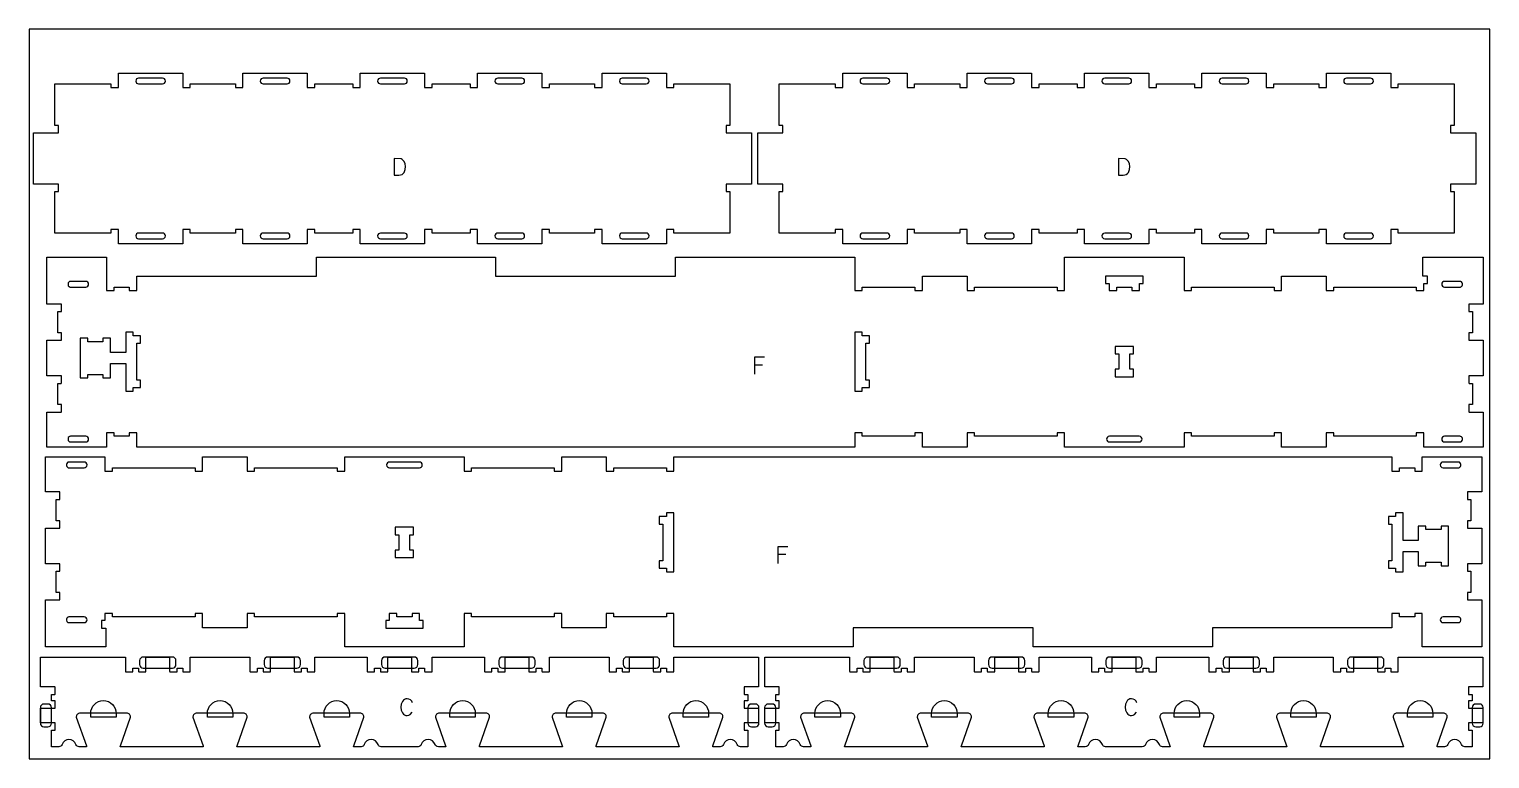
# Model space of a CAD drawing. Header units: millimetres. Extents: x -1220 to 1220, y -1930 to 4127.
# Drawn here: x -1220 to 1220, y 710 to 1930 of the extents above; entities that cross this region are included whole.
import ezdxf

# ---------------------------------------------------------------- set-up
doc = ezdxf.new("R2010")
doc.units = ezdxf.units.MM
for name, color, linetype, true_color in [('0_SHEET_SPRUCEPLY_2440X122', 1, 'Continuous', 0xff0000), ('1_ANYTOOL_1MMDEEP_LABELS_S', 2, 'Continuous', 0xffff00), ('3_ANYTOOL_CUTTHROUGH_INSID', 4, 'Continuous', 0x00ffff), ('4_ANYTOOL_CUTTHROUGH_OUTSI', 5, 'Continuous', 0x0000ff), ('5_ANYTOOL_HALF_MILL_9MM_IN', 3, 'Continuous', 0x00ff00)]:
    doc.layers.add(name, color=color, linetype=linetype, true_color=true_color)

msp = doc.modelspace()

# ---------------------------------------------------------------- linework, layer by layer
at = {"layer": '0_SHEET_SPRUCEPLY_2440X122'}
msp.add_lwpolyline([(-1220, 1930), (-1220, 710), (1220, 710), (1220, 1930)], close=True, dxfattribs=at)
at = {"layer": '1_ANYTOOL_1MMDEEP_LABELS_S'}
for p, q in [((5.2, 1368.4, 0), (-8.3, 1368.4, 0)), ((44.1, 1051.5), (30.6, 1051.5))]:
    msp.add_line(p, q, dxfattribs=at)
for points in [[(-610.4, 1713.8), (-610.4, 1685.8), (-602.4, 1685.9), (-599.6, 1686.2), (-597.2, 1687.1), (-595.3, 1688.6), (-593.8, 1690.6), (-592, 1695.4), (-591.4, 1700.5), (-591.9, 1704.8), (-593.7, 1708.7), (-597, 1712.2), (-598.9, 1713.2)], [(599.6, 1713.8), (599.6, 1685.8), (607.6, 1685.9), (610.4, 1686.2), (612.8, 1687.1), (614.7, 1688.6), (616.2, 1690.6), (618, 1695.4), (618.6, 1700.5), (618.1, 1704.8), (616.3, 1708.7), (613, 1712.2), (611.1, 1713.2)]]:
    msp.add_lwpolyline(points, close=True, dxfattribs=at)
for points in [[(8.1, 1381.4), (-8.3, 1381.4), (-8.3, 1353.4)], [(47.1, 1064.6), (30.6, 1064.6), (30.6, 1036.6)]]:
    msp.add_lwpolyline(points, dxfattribs=at)
for points in [[(-579.5, 803.4, 0.131103), (-583, 808.4), (-585.6, 809.9), (-588.7, 810.4), (-591.1, 810.1), (-593.2, 809.3), (-595, 807.9), (-596.5, 806), (-598.4, 801.4), (-599.1, 796.4), (-598.4, 791.4), (-596.5, 786.8), (-594.9, 784.8), (-593.1, 783.5), (-590.9, 782.7), (-588.4, 782.4), (-585.7, 782.8), (-583.5, 783.9), (-580.1, 787.8)], [(630.5, 803.4, 0.131103), (627, 808.4), (624.4, 809.9), (621.3, 810.4), (618.9, 810.1), (616.8, 809.3), (615, 807.9), (613.5, 806), (611.6, 801.4), (610.9, 796.4), (611.6, 791.4), (613.5, 786.8), (615.1, 784.8), (616.9, 783.5), (619.1, 782.7), (621.6, 782.4), (624.3, 782.8), (626.5, 783.9), (629.9, 787.8)]]:
    msp.add_lwpolyline(points, format="xyb", dxfattribs=at)
at = {"layer": '3_ANYTOOL_CUTTHROUGH_INSID'}
for points in [[(-997.2, 1838.6, 1), (-997.2, 1848.1), (-1037.2, 1848.1, 1), (-1037.2, 1838.6)], [(-789.2, 1838.6, 1), (-789.2, 1848.1), (-829.2, 1848.1, 1), (-829.2, 1838.6)], [(-593.2, 1838.6, 1), (-593.2, 1848.1), (-633.2, 1848.1, 1), (-633.2, 1838.6)], [(-397.2, 1838.6, 1), (-397.2, 1848.1), (-437.2, 1848.1, 1), (-437.2, 1838.6)], [(-189.2, 1838.6, 1), (-189.2, 1848.1), (-229.2, 1848.1, 1), (-229.2, 1838.6)], [(212.8, 1838.6, 1), (212.8, 1848.1), (172.8, 1848.1, 1), (172.8, 1838.6)], [(420.8, 1838.6, 1), (420.8, 1848.1), (380.8, 1848.1, 1), (380.8, 1838.6)], [(616.8, 1838.6, 1), (616.8, 1848.1), (576.8, 1848.1, 1), (576.8, 1838.6)], [(812.8, 1838.6, 1), (812.8, 1848.1), (772.8, 1848.1, 1), (772.8, 1838.6)], [(1020.8, 1838.6, 1), (1020.8, 1848.1), (980.8, 1848.1, 1), (980.8, 1838.6)], [(-997.2, 1589.1), (-1037.2, 1589.1, 1), (-1037.2, 1579.6), (-997.2, 1579.6, 1)], [(-789.2, 1589.1), (-829.2, 1589.1, 1), (-829.2, 1579.6), (-789.2, 1579.6, 1)], [(-593.2, 1589), (-633.2, 1589, 1), (-633.2, 1579.5), (-593.2, 1579.5, 1)], [(-397.2, 1589.1), (-437.2, 1589.1, 1), (-437.2, 1579.6), (-397.2, 1579.6, 1)], [(-189.2, 1589.1), (-229.2, 1589.1, 1), (-229.2, 1579.6), (-189.2, 1579.6, 1)], [(212.8, 1589.1), (172.8, 1589.1, 1), (172.8, 1579.6), (212.8, 1579.6, 1)], [(420.8, 1589.1), (380.8, 1589.1, 1), (380.8, 1579.6), (420.8, 1579.6, 1)], [(616.8, 1589), (576.8, 1589, 1), (576.8, 1579.5), (616.8, 1579.5, 1)], [(812.8, 1589.1), (772.8, 1589.1, 1), (772.8, 1579.6), (812.8, 1579.6, 1)], [(1020.8, 1589.1), (980.8, 1589.1, 1), (980.8, 1579.6), (1020.8, 1579.6, 1)], [(-1125.5, 1508.3), (-1151.3, 1508.3), (-1152, 1508.2), (-1152.8, 1508), (-1153.5, 1507.5), (-1154.7, 1506.1), (-1155.2, 1504.4), (-1155.2, 1502.7), (-1154.7, 1501), (-1153.5, 1499.6), (-1152.8, 1499.2), (-1152, 1498.9), (-1151.3, 1498.8), (-1125.5, 1498.8, 1)], [(1144.5, 1508.3, 1), (1144.5, 1498.8), (1170.2, 1498.8), (1171, 1498.9), (1171.8, 1499.2), (1172.5, 1499.6), (1173.6, 1501), (1174.2, 1502.7), (1174.2, 1504.4), (1173.6, 1506.1), (1172.5, 1507.5), (1171.8, 1508), (1171, 1508.2), (1170.2, 1508.3)], [(-1125.5, 1239.8, 1), (-1125.5, 1249.3), (-1151.3, 1249.3), (-1152, 1249.2), (-1152.8, 1249), (-1153.5, 1248.5), (-1154.7, 1247.1), (-1155.2, 1245.4), (-1155.2, 1243.7), (-1154.7, 1242), (-1153.5, 1240.6), (-1152.8, 1240.2), (-1152, 1239.9), (-1151.3, 1239.8)], [(634.5, 1239.8, 1), (634.5, 1249.3), (584.5, 1249.3, 1), (584.5, 1239.8)], [(1144.5, 1239.8), (1170.2, 1239.8), (1171, 1239.9), (1171.8, 1240.2), (1172.5, 1240.6), (1173.6, 1242), (1174.2, 1243.7), (1174.2, 1245.4), (1173.6, 1247.1), (1172.5, 1248.5), (1171.8, 1249), (1171, 1249.2), (1170.2, 1249.3), (1144.5, 1249.3, 1)], [(-1128.1, 1206.2), (-1153.9, 1206.2), (-1154.7, 1206.1), (-1155.4, 1205.8), (-1156.2, 1205.3), (-1157.3, 1204), (-1157.8, 1202.3), (-1157.8, 1200.6), (-1157.3, 1198.8), (-1156.2, 1197.5), (-1155.4, 1197), (-1154.7, 1196.7), (-1153.9, 1196.7), (-1128.1, 1196.7, 1)], [(-618.1, 1206.2, 1), (-618.1, 1196.7), (-568.1, 1196.7, 1), (-568.1, 1206.2)], [(1141.9, 1206.2, 1), (1141.9, 1196.7), (1167.6, 1196.7), (1168.4, 1196.7), (1169.2, 1197), (1169.9, 1197.5), (1171, 1198.8), (1171.6, 1200.6), (1171.6, 1202.3), (1171, 1204), (1169.9, 1205.3), (1169.2, 1205.8), (1168.4, 1206.1), (1167.6, 1206.2)], [(-1128.1, 937.7, 1), (-1128.1, 947.2), (-1153.9, 947.2), (-1154.7, 947.1), (-1155.4, 946.8), (-1156.2, 946.3), (-1157.3, 945), (-1157.8, 943.3), (-1157.8, 941.6), (-1157.3, 939.8), (-1156.2, 938.5), (-1155.4, 938), (-1154.7, 937.7), (-1153.9, 937.7)], [(1141.9, 937.7), (1167.6, 937.7), (1168.4, 937.7), (1169.2, 938), (1169.9, 938.5), (1171, 939.8), (1171.6, 941.6), (1171.6, 943.3), (1171, 945), (1169.9, 946.3), (1169.2, 946.8), (1168.4, 947.1), (1167.6, 947.2), (1141.9, 947.2, 1)]]:
    msp.add_lwpolyline(points, format="xyb", close=True, dxfattribs=at)
for points in [[(596.7, 1492.8), (596.7, 1498.8), (622.2, 1498.8), (622.2, 1492.8), (634.7, 1492.8), (634.7, 1504.8), (640.7, 1504.8), (640.7, 1517.3), (578.2, 1517.3), (578.2, 1504.8), (584.2, 1504.8), (584.2, 1492.8)], [(-1034.3, 1417.4), (-1046.3, 1417.4), (-1046.3, 1423.4), (-1058.8, 1423.4), (-1058.8, 1389.3), (-1084.3, 1389.3), (-1084.3, 1413.3), (-1096.8, 1413.3), (-1096.8, 1407.3), (-1122.3, 1407.3), (-1122.3, 1413.3), (-1134.8, 1413.3), (-1134.8, 1346.8), (-1122.3, 1346.8), (-1122.3, 1352.8), (-1096.8, 1352.8), (-1096.8, 1346.8), (-1084.3, 1346.8), (-1084.3, 1370.8), (-1058.8, 1370.8), (-1058.8, 1324.9), (-1046.3, 1324.9), (-1046.3, 1330.9), (-1034.3, 1330.9), (-1034.3, 1343.4), (-1040.3, 1343.4), (-1040.3, 1404.9), (-1034.3, 1404.9)], [(159.2, 1423.4), (159.2, 1324.9), (171.7, 1324.9), (171.7, 1330.9), (183.7, 1330.9), (183.7, 1343.4), (177.7, 1343.4), (177.7, 1404.9), (183.7, 1404.9), (183.7, 1417.4), (171.7, 1417.4), (171.7, 1423.4)], [(618.7, 1361.4), (618.7, 1386.9), (624.7, 1386.9), (624.7, 1399.4), (594.2, 1399.4), (594.2, 1386.9), (600.2, 1386.9), (600.2, 1361.4), (594.2, 1361.4), (594.2, 1348.9), (624.7, 1348.9), (624.7, 1361.4)], [(-142.9, 1022.6), (-142.9, 1121.1), (-155.4, 1121.1), (-155.4, 1115.1), (-167.4, 1115.1), (-167.4, 1102.6), (-161.4, 1102.6), (-161.4, 1041.1), (-167.4, 1041.1), (-167.4, 1028.6), (-155.4, 1028.6), (-155.4, 1022.6)], [(1050.6, 1028.6), (1062.6, 1028.6), (1062.6, 1022.6), (1075.1, 1022.6), (1075.1, 1056.7), (1100.6, 1056.7), (1100.6, 1032.7), (1113.1, 1032.7), (1113.1, 1038.7), (1138.6, 1038.7), (1138.6, 1032.7), (1151.1, 1032.7), (1151.1, 1099.2), (1138.6, 1099.2), (1138.6, 1093.2), (1113.1, 1093.2), (1113.1, 1099.2), (1100.6, 1099.2), (1100.6, 1075.2), (1075.1, 1075.2), (1075.1, 1121.1), (1062.6, 1121.1), (1062.6, 1115.1), (1050.6, 1115.1), (1050.6, 1102.6), (1056.6, 1102.6), (1056.6, 1041.1), (1050.6, 1041.1)], [(-602.4, 1084.6), (-602.4, 1059.1), (-608.4, 1059.1), (-608.4, 1046.6), (-577.9, 1046.6), (-577.9, 1059.1), (-583.9, 1059.1), (-583.9, 1084.6), (-577.9, 1084.6), (-577.9, 1097.1), (-608.4, 1097.1), (-608.4, 1084.6)], [(-580.4, 953.2), (-580.4, 947.2), (-605.9, 947.2), (-605.9, 953.2), (-618.4, 953.2), (-618.4, 941.2), (-624.4, 941.2), (-624.4, 928.7), (-561.9, 928.7), (-561.9, 941.2), (-567.9, 941.2), (-567.9, 953.2)]]:
    msp.add_lwpolyline(points, close=True, dxfattribs=at)
at = {"layer": '4_ANYTOOL_CUTTHROUGH_OUTSI'}
for points in [[(-1083.5, 1832.8, 0.414214), (-1083.2, 1832.6), (-1071.2, 1832.6, 0.414214), (-1071, 1832.8), (-1071, 1856.6), (-963.5, 1856.6), (-963.5, 1832.8, 0.414214), (-963.2, 1832.6), (-951.2, 1832.6, 0.414214), (-951, 1832.8), (-951, 1838.6), (-875.5, 1838.6), (-875.5, 1832.8, 0.414214), (-875.2, 1832.6), (-863.2, 1832.6, 0.414214), (-863, 1832.8), (-863, 1856.6), (-755.5, 1856.6), (-755.5, 1832.8, 0.414214), (-755.2, 1832.6), (-743.2, 1832.6, 0.414214), (-743, 1832.8), (-743, 1838.6), (-679.5, 1838.6), (-679.5, 1832.9, 0.414214), (-679.2, 1832.6), (-667.2, 1832.6, 0.414214), (-667, 1832.9), (-667, 1856.6), (-559.5, 1856.6), (-559.5, 1832.9, 0.414214), (-559.2, 1832.6), (-547.2, 1832.6, 0.414214), (-547, 1832.9), (-547, 1838.6), (-483.5, 1838.6), (-483.5, 1832.8, 0.414214), (-483.2, 1832.6), (-471.2, 1832.6, 0.414214), (-471, 1832.8), (-471, 1856.6), (-363.5, 1856.6), (-363.5, 1832.8, 0.414214), (-363.2, 1832.6), (-351.2, 1832.6, 0.414214), (-351, 1832.8), (-351, 1838.6), (-275.5, 1838.6), (-275.5, 1832.8, 0.414214), (-275.2, 1832.6), (-263.2, 1832.6, 0.414214), (-263, 1832.8), (-263, 1856.6), (-155.5, 1856.6), (-155.5, 1832.8, 0.414214), (-155.2, 1832.6), (-143.2, 1832.6, 0.414214), (-143, 1832.8), (-143, 1838.6), (-49.5, 1838.6), (-49.5, 1769.1), (-55.2, 1769.1, 0.414214), (-55.5, 1768.8), (-55.5, 1756.8, 0.414214), (-55.2, 1756.6), (-13.5, 1756.6), (-13.5, 1671.1), (-55.2, 1671.1, 0.414214), (-55.5, 1670.8), (-55.5, 1658.8, 0.414214), (-55.2, 1658.6), (-49.5, 1658.6), (-49.5, 1589.1), (-143, 1589.1), (-143, 1594.8, 0.414214), (-143.2, 1595.1), (-155.2, 1595.1, 0.414214), (-155.5, 1594.8), (-155.5, 1571.1), (-263, 1571.1), (-263, 1594.8, 0.414214), (-263.2, 1595.1), (-275.2, 1595.1, 0.414214), (-275.5, 1594.8), (-275.5, 1589.1), (-351, 1589.1), (-351, 1594.8, 0.414214), (-351.2, 1595.1), (-363.2, 1595.1, 0.414214), (-363.5, 1594.8), (-363.5, 1571.1), (-471, 1571.1), (-471, 1594.8, 0.414214), (-471.2, 1595.1), (-483.2, 1595.1, 0.414214), (-483.5, 1594.8), (-483.5, 1589.1), (-547, 1589), (-547, 1594.8, 0.414214), (-547.2, 1595), (-559.2, 1595, 0.414214), (-559.5, 1594.8), (-559.5, 1571), (-667, 1571), (-667, 1594.8, 0.414214), (-667.2, 1595), (-679.2, 1595, 0.414214), (-679.5, 1594.8), (-679.5, 1589), (-743, 1589.1), (-743, 1594.8, 0.414214), (-743.2, 1595.1), (-755.2, 1595.1, 0.414214), (-755.5, 1594.8), (-755.5, 1571.1), (-863, 1571.1), (-863, 1594.8, 0.414214), (-863.2, 1595.1), (-875.2, 1595.1, 0.414214), (-875.5, 1594.8), (-875.5, 1589.1), (-951, 1589.1), (-951, 1594.8, 0.414214), (-951.2, 1595.1), (-963.2, 1595.1, 0.414214), (-963.5, 1594.8), (-963.5, 1571.1), (-1071, 1571.1), (-1071, 1594.8, 0.414214), (-1071.2, 1595.1), (-1083.2, 1595.1, 0.414214), (-1083.5, 1594.8), (-1083.5, 1589.1), (-1177, 1589.1), (-1177, 1658.6), (-1171.2, 1658.6, 0.414214), (-1171, 1658.8), (-1171, 1670.8, 0.414214), (-1171.2, 1671.1), (-1213, 1671.1), (-1213, 1756.6), (-1171.2, 1756.6, 0.414214), (-1171, 1756.8), (-1171, 1768.8, 0.414214), (-1171.2, 1769.1), (-1177, 1769.1), (-1177, 1838.6), (-1083.5, 1838.6)], [(126.5, 1832.8, 0.414214), (126.8, 1832.6), (138.8, 1832.6, 0.414214), (139, 1832.8), (139, 1856.6), (246.5, 1856.6), (246.5, 1832.8, 0.414214), (246.8, 1832.6), (258.8, 1832.6, 0.414214), (259, 1832.8), (259, 1838.6), (334.5, 1838.6), (334.5, 1832.8, 0.414214), (334.8, 1832.6), (346.8, 1832.6, 0.414214), (347, 1832.8), (347, 1856.6), (454.5, 1856.6), (454.5, 1832.8, 0.414214), (454.8, 1832.6), (466.8, 1832.6, 0.414214), (467, 1832.8), (467, 1838.6), (530.5, 1838.6), (530.5, 1832.9, 0.414214), (530.8, 1832.6), (542.8, 1832.6, 0.414214), (543, 1832.9), (543, 1856.6), (650.5, 1856.6), (650.5, 1832.9, 0.414214), (650.8, 1832.6), (662.8, 1832.6, 0.414214), (663, 1832.9), (663, 1838.6), (726.5, 1838.6), (726.5, 1832.8, 0.414214), (726.8, 1832.6), (738.8, 1832.6, 0.414214), (739, 1832.8), (739, 1856.6), (846.5, 1856.6), (846.5, 1832.8, 0.414214), (846.8, 1832.6), (858.8, 1832.6, 0.414214), (859, 1832.8), (859, 1838.6), (934.5, 1838.6), (934.5, 1832.8, 0.414214), (934.8, 1832.6), (946.8, 1832.6, 0.414214), (947, 1832.8), (947, 1856.6), (1054.5, 1856.6), (1054.5, 1832.8, 0.414214), (1054.8, 1832.6), (1066.8, 1832.6, 0.414214), (1067, 1832.8), (1067, 1838.6), (1160.5, 1838.6), (1160.5, 1769.1), (1154.8, 1769.1, 0.414214), (1154.5, 1768.8), (1154.5, 1756.8, 0.414214), (1154.8, 1756.6), (1196.5, 1756.6), (1196.5, 1671.1), (1154.8, 1671.1, 0.414214), (1154.5, 1670.8), (1154.5, 1658.8, 0.414214), (1154.8, 1658.6), (1160.5, 1658.6), (1160.5, 1589.1), (1067, 1589.1), (1067, 1594.8, 0.414214), (1066.8, 1595.1), (1054.8, 1595.1, 0.414214), (1054.5, 1594.8), (1054.5, 1571.1), (947, 1571.1), (947, 1594.8, 0.414214), (946.8, 1595.1), (934.8, 1595.1, 0.414214), (934.5, 1594.8), (934.5, 1589.1), (859, 1589.1), (859, 1594.8, 0.414214), (858.8, 1595.1), (846.8, 1595.1, 0.414214), (846.5, 1594.8), (846.5, 1571.1), (739, 1571.1), (739, 1594.8, 0.414214), (738.8, 1595.1), (726.8, 1595.1, 0.414214), (726.5, 1594.8), (726.5, 1589.1), (663, 1589), (663, 1594.8, 0.414214), (662.8, 1595), (650.8, 1595, 0.414214), (650.5, 1594.8), (650.5, 1571), (543, 1571), (543, 1594.8, 0.414214), (542.8, 1595), (530.8, 1595, 0.414214), (530.5, 1594.8), (530.5, 1589), (467, 1589.1), (467, 1594.8, 0.414214), (466.8, 1595.1), (454.8, 1595.1, 0.414214), (454.5, 1594.8), (454.5, 1571.1), (347, 1571.1), (347, 1594.8, 0.414214), (346.8, 1595.1), (334.8, 1595.1, 0.414214), (334.5, 1594.8), (334.5, 1589.1), (259, 1589.1), (259, 1594.8, 0.414214), (258.8, 1595.1), (246.8, 1595.1, 0.414214), (246.5, 1594.8), (246.5, 1571.1), (139, 1571.1), (139, 1594.8, 0.414214), (138.8, 1595.1), (126.8, 1595.1, 0.414214), (126.5, 1594.8), (126.5, 1589.1), (33, 1589.1), (33, 1658.6), (38.8, 1658.6, 0.414214), (39, 1658.8), (39, 1670.8, 0.414214), (38.8, 1671.1), (-3, 1671.1), (-3, 1756.6), (38.8, 1756.6, 0.414214), (39, 1756.8), (39, 1768.8, 0.414214), (38.8, 1769.1), (33, 1769.1), (33, 1838.6), (126.5, 1838.6)], [(497.2, 1498.8), (497.2, 1493.1, 0.414214), (497.5, 1492.8), (509.5, 1492.8, 0.414214), (509.7, 1493.1), (509.7, 1548.8), (709.2, 1548.8), (709.2, 1493.1, 0.414214), (709.5, 1492.8), (721.5, 1492.8, 0.414214), (721.7, 1493.1), (721.7, 1498.8), (859.7, 1498.8), (859.7, 1493.1, 0.414214), (860, 1492.8), (872, 1492.8, 0.414214), (872.2, 1493.1), (872.2, 1516.8), (946.7, 1516.8), (946.7, 1493.1, 0.414214), (947, 1492.8), (959, 1492.8, 0.414214), (959.2, 1493.1), (959.2, 1498.8), (1097.2, 1498.8), (1097.2, 1493.1, 0.414214), (1097.5, 1492.8), (1109.5, 1492.8, 0.414214), (1109.7, 1493.1), (1109.7, 1504.8), (1115.5, 1504.8, 0.414214), (1115.7, 1505.1), (1115.7, 1517.1, 0.414214), (1115.5, 1517.3), (1108.3, 1517.3), (1108.3, 1548.8), (1209.2, 1548.8), (1209.2, 1470.3), (1185.5, 1470.3, 0.414214), (1185.2, 1470.1), (1185.2, 1458.1, 0.414214), (1185.5, 1457.8), (1191.2, 1457.8), (1191.2, 1422.3), (1185.5, 1422.3, 0.414214), (1185.2, 1422.1), (1185.2, 1410.1, 0.414214), (1185.5, 1409.8), (1209.2, 1409.8), (1209.2, 1350.3), (1185.5, 1350.3, 0.414214), (1185.2, 1350.1), (1185.2, 1338.1, 0.414214), (1185.5, 1337.8), (1191.2, 1337.8), (1191.2, 1302.3), (1185.5, 1302.3, 0.414214), (1185.2, 1302.1), (1185.2, 1290.1, 0.414214), (1185.5, 1289.8), (1209.2, 1289.8), (1209.2, 1231.3), (1109.7, 1231.3), (1109.7, 1255.1, 0.414214), (1109.5, 1255.3), (1097.5, 1255.3, 0.414214), (1097.2, 1255.1), (1097.2, 1249.3), (959.2, 1249.3), (959.2, 1255.1, 0.414214), (959, 1255.3), (947, 1255.3, 0.414214), (946.7, 1255.1), (946.7, 1231.3), (872.2, 1231.3), (872.2, 1255.1, 0.414214), (872, 1255.3), (860, 1255.3, 0.414214), (859.7, 1255.1), (859.7, 1249.3), (721.7, 1249.3), (721.7, 1255.1, 0.414214), (721.5, 1255.3), (709.5, 1255.3, 0.414214), (709.2, 1255.1), (709.2, 1231.3), (509.7, 1231.3), (509.7, 1255.1, 0.414214), (509.5, 1255.3), (497.5, 1255.3, 0.414214), (497.2, 1255.1), (497.2, 1249.3), (359.2, 1249.3), (359.2, 1255.1, 0.414214), (359, 1255.3), (347, 1255.3, 0.414214), (346.7, 1255.1), (346.7, 1231.3), (272.2, 1231.3), (272.2, 1255.1, 0.414214), (272, 1255.3), (260, 1255.3, 0.414214), (259.7, 1255.1), (259.7, 1249.3), (171.7, 1249.3), (171.7, 1255.1, 0.414214), (171.5, 1255.3), (159.5, 1255.3, 0.414214), (159.2, 1255.1), (159.2, 1231.3), (-1040.3, 1231.3), (-1040.3, 1255.1, 0.414214), (-1040.5, 1255.3), (-1052.5, 1255.3, 0.414214), (-1052.8, 1255.1), (-1052.8, 1249.3), (-1078.3, 1249.3), (-1078.3, 1255.1, 0.414214), (-1078.5, 1255.3), (-1090.5, 1255.3, 0.414214), (-1090.8, 1255.1), (-1090.8, 1231.3), (-1190.3, 1231.3), (-1190.3, 1289.8), (-1166.5, 1289.8, 0.414214), (-1166.3, 1290.1), (-1166.3, 1302.1, 0.414214), (-1166.5, 1302.3), (-1172.3, 1302.3), (-1172.3, 1337.8), (-1166.5, 1337.8, 0.414214), (-1166.3, 1338.1), (-1166.3, 1350.1, 0.414214), (-1166.5, 1350.3), (-1190.3, 1350.3), (-1190.3, 1409.8), (-1166.5, 1409.8, 0.414214), (-1166.3, 1410.1), (-1166.3, 1422.1, 0.414214), (-1166.5, 1422.3), (-1172.3, 1422.3), (-1172.3, 1457.8), (-1166.5, 1457.8, 0.414214), (-1166.3, 1458.1), (-1166.3, 1470.1, 0.414214), (-1166.5, 1470.3), (-1190.3, 1470.3), (-1190.3, 1548.8), (-1090.8, 1548.8), (-1090.8, 1493.1, 0.414214), (-1090.5, 1492.8), (-1078.5, 1492.8, 0.414214), (-1078.3, 1493.1), (-1078.3, 1498.8), (-1052.8, 1498.8), (-1052.8, 1493.1, 0.414214), (-1052.5, 1492.8), (-1040.5, 1492.8, 0.414214), (-1040.3, 1493.1), (-1040.3, 1516.8), (-740.5, 1516.8, 0.414214), (-740.3, 1517.1), (-740.3, 1548.8), (-440.8, 1548.8), (-440.8, 1517.1, 0.414214), (-440.5, 1516.8), (-140.5, 1516.8, 0.414214), (-140.3, 1517.1), (-140.3, 1548.8), (159.2, 1548.8), (159.2, 1493.1, 0.414214), (159.5, 1492.8), (171.5, 1492.8, 0.414214), (171.7, 1493.1), (171.7, 1498.8), (259.7, 1498.8), (259.7, 1493.1, 0.414214), (260, 1492.8), (272, 1492.8, 0.414214), (272.2, 1493.1), (272.2, 1516.8), (346.7, 1516.8), (346.7, 1493.1, 0.414214), (347, 1492.8), (359, 1492.8, 0.414214), (359.2, 1493.1), (359.2, 1498.8)], [(-480.9, 947.2), (-480.9, 952.9, 0.414214), (-481.1, 953.2), (-493.1, 953.2, 0.414214), (-493.4, 952.9), (-493.4, 897.2), (-692.9, 897.2), (-692.9, 952.9, 0.414214), (-693.1, 953.2), (-705.1, 953.2, 0.414214), (-705.4, 952.9), (-705.4, 947.2), (-843.4, 947.2), (-843.4, 952.9, 0.414214), (-843.6, 953.2), (-855.6, 953.2, 0.414214), (-855.9, 952.9), (-855.9, 929.2), (-930.4, 929.2), (-930.4, 952.9, 0.414214), (-930.6, 953.2), (-942.6, 953.2, 0.414214), (-942.9, 952.9), (-942.9, 947.2), (-1080.9, 947.2), (-1080.9, 952.9, 0.414214), (-1081.1, 953.2), (-1093.1, 953.2, 0.414214), (-1093.4, 952.9), (-1093.4, 941.2), (-1099.1, 941.2, 0.414214), (-1099.4, 940.9), (-1099.4, 928.9, 0.414214), (-1099.1, 928.7), (-1091.9, 928.7), (-1091.9, 897.2), (-1192.9, 897.2), (-1192.9, 975.7), (-1169.1, 975.7, 0.414214), (-1168.9, 975.9), (-1168.9, 987.9, 0.414214), (-1169.1, 988.2), (-1174.9, 988.2), (-1174.9, 1023.7), (-1169.1, 1023.7, 0.414214), (-1168.9, 1023.9), (-1168.9, 1035.9, 0.414214), (-1169.1, 1036.2), (-1192.9, 1036.2), (-1192.9, 1095.7), (-1169.1, 1095.7, 0.414214), (-1168.9, 1095.9), (-1168.9, 1107.9, 0.414214), (-1169.1, 1108.2), (-1174.9, 1108.2), (-1174.9, 1143.7), (-1169.1, 1143.7, 0.414214), (-1168.9, 1143.9), (-1168.9, 1155.9, 0.414214), (-1169.1, 1156.2), (-1192.9, 1156.2), (-1192.9, 1214.7), (-1093.4, 1214.7), (-1093.4, 1190.9, 0.414214), (-1093.1, 1190.7), (-1081.1, 1190.7, 0.414214), (-1080.9, 1190.9), (-1080.9, 1196.7), (-942.9, 1196.7), (-942.9, 1190.9, 0.414214), (-942.6, 1190.7), (-930.6, 1190.7, 0.414214), (-930.4, 1190.9), (-930.4, 1214.7), (-855.9, 1214.7), (-855.9, 1190.9, 0.414214), (-855.6, 1190.7), (-843.6, 1190.7, 0.414214), (-843.4, 1190.9), (-843.4, 1196.7), (-705.4, 1196.7), (-705.4, 1190.9, 0.414214), (-705.1, 1190.7), (-693.1, 1190.7, 0.414214), (-692.9, 1190.9), (-692.9, 1214.7), (-493.4, 1214.7), (-493.4, 1190.9, 0.414214), (-493.1, 1190.7), (-481.1, 1190.7, 0.414214), (-480.9, 1190.9), (-480.9, 1196.7), (-342.9, 1196.7), (-342.9, 1190.9, 0.414214), (-342.6, 1190.7), (-330.6, 1190.7, 0.414214), (-330.4, 1190.9), (-330.4, 1214.7), (-255.9, 1214.7), (-255.9, 1190.9, 0.414214), (-255.6, 1190.7), (-243.6, 1190.7, 0.414214), (-243.4, 1190.9), (-243.4, 1196.7), (-155.4, 1196.7), (-155.4, 1190.9, 0.414214), (-155.1, 1190.7), (-143.1, 1190.7, 0.414214), (-142.9, 1190.9), (-142.9, 1214.7), (1056.6, 1214.7), (1056.6, 1190.9, 0.414214), (1056.9, 1190.7), (1068.9, 1190.7, 0.414214), (1069.1, 1190.9), (1069.1, 1196.7), (1094.6, 1196.7), (1094.6, 1190.9, 0.414214), (1094.9, 1190.7), (1106.9, 1190.7, 0.414214), (1107.1, 1190.9), (1107.1, 1214.7), (1206.6, 1214.7), (1206.6, 1156.2), (1182.9, 1156.2, 0.414214), (1182.6, 1155.9), (1182.6, 1143.9, 0.414214), (1182.9, 1143.7), (1188.6, 1143.7), (1188.6, 1108.2), (1182.9, 1108.2, 0.414214), (1182.6, 1107.9), (1182.6, 1095.9, 0.414214), (1182.9, 1095.7), (1206.6, 1095.7), (1206.6, 1036.2), (1182.9, 1036.2, 0.414214), (1182.6, 1035.9), (1182.6, 1023.9, 0.414214), (1182.9, 1023.7), (1188.6, 1023.7), (1188.6, 988.2), (1182.9, 988.2, 0.414214), (1182.6, 987.9), (1182.6, 975.9, 0.414214), (1182.9, 975.7), (1206.6, 975.7), (1206.6, 897.2), (1107.1, 897.2), (1107.1, 952.9, 0.414214), (1106.9, 953.2), (1094.9, 953.2, 0.414214), (1094.6, 952.9), (1094.6, 947.2), (1069.1, 947.2), (1069.1, 952.9, 0.414214), (1068.9, 953.2), (1056.9, 953.2, 0.414214), (1056.6, 952.9), (1056.6, 929.2), (756.9, 929.2, 0.414214), (756.6, 928.9), (756.6, 897.2), (457.1, 897.2), (457.1, 928.9, 0.414214), (456.9, 929.2), (156.9, 929.2, 0.414214), (156.6, 928.9), (156.6, 897.2), (-142.9, 897.2), (-142.9, 952.9, 0.414214), (-143.1, 953.2), (-155.1, 953.2, 0.414214), (-155.4, 952.9), (-155.4, 947.2), (-243.4, 947.2), (-243.4, 952.9, 0.414214), (-243.6, 953.2), (-255.6, 953.2, 0.414214), (-255.9, 952.9), (-255.9, 929.2), (-330.4, 929.2), (-330.4, 952.9, 0.414214), (-330.6, 953.2), (-342.6, 953.2, 0.414214), (-342.9, 952.9), (-342.9, 947.2)], [(-1170.5, 730.2), (-1182.9, 730.2), (-1182.9, 757.7), (-1177.1, 757.7, 0.414214), (-1176.9, 758), (-1176.9, 770, 0.414214), (-1177.1, 770.2), (-1200.9, 770.2), (-1200.9, 794.7), (-1177.1, 794.7, 0.414214), (-1176.9, 795), (-1176.9, 807, 0.414214), (-1177.1, 807.2), (-1182.9, 807.2), (-1182.9, 817.7), (-1177.1, 817.7, 0.414214), (-1176.9, 818), (-1176.9, 830, 0.414214), (-1177.1, 830.2), (-1200.9, 830.2), (-1200.9, 879.7), (-1059.4, 879.7), (-1059.4, 856, 0.414214), (-1059.1, 855.7), (-1047.1, 855.7, 0.414214), (-1046.9, 856), (-1046.9, 861.7), (-1037.4, 861.7), (-1037.4, 856, 0.414214), (-1037.1, 855.7), (-1025.1, 855.7, 0.414214), (-1024.9, 856), (-1024.9, 879.7), (-985.4, 879.7), (-985.4, 856, 0.414214), (-985.1, 855.7), (-973.1, 855.7, 0.414214), (-972.9, 856), (-972.9, 861.7), (-963.4, 861.7), (-963.4, 856, 0.414214), (-963.1, 855.7), (-951.1, 855.7, 0.414214), (-950.9, 856), (-950.9, 879.7), (-851.4, 879.7), (-851.4, 856, 0.414214), (-851.1, 855.7), (-839.1, 855.7, 0.414214), (-838.9, 856), (-838.9, 861.7), (-829.4, 861.7), (-829.4, 856, 0.414214), (-829.1, 855.7), (-817.1, 855.7, 0.414214), (-816.9, 856), (-816.9, 879.7), (-777.4, 879.7), (-777.4, 856, 0.414214), (-777.1, 855.7), (-765.1, 855.7, 0.414214), (-764.9, 856), (-764.9, 861.7), (-755.4, 861.7), (-755.4, 856, 0.414214), (-755.1, 855.7), (-743.1, 855.7, 0.414214), (-742.9, 856), (-742.9, 879.7), (-655.4, 879.7), (-655.4, 856, 0.414214), (-655.1, 855.7), (-643.1, 855.7, 0.414214), (-642.9, 856), (-642.9, 861.7), (-633.4, 861.7), (-633.4, 856, 0.414214), (-633.1, 855.7), (-621.1, 855.7, 0.414214), (-620.9, 856), (-620.9, 879.7), (-581.4, 879.7), (-581.4, 856, 0.414214), (-581.1, 855.7), (-569.1, 855.7, 0.414214), (-568.9, 856), (-568.9, 861.7), (-559.4, 861.7), (-559.4, 856, 0.414214), (-559.1, 855.7), (-547.1, 855.7, 0.414214), (-546.9, 856), (-546.9, 879.7), (-459.4, 879.7), (-459.4, 856, 0.414214), (-459.1, 855.7), (-447.1, 855.7, 0.414214), (-446.9, 856), (-446.9, 861.7), (-437.4, 861.7), (-437.4, 856, 0.414214), (-437.1, 855.7), (-425.1, 855.7, 0.414214), (-424.9, 856), (-424.9, 879.7), (-385.4, 879.7), (-385.4, 856, 0.414214), (-385.1, 855.7), (-373.1, 855.7, 0.414214), (-372.9, 856), (-372.9, 861.7), (-363.4, 861.7), (-363.4, 856, 0.414214), (-363.1, 855.7), (-351.1, 855.7, 0.414214), (-350.9, 856), (-350.9, 879.7), (-251.4, 879.7), (-251.4, 856, 0.414214), (-251.1, 855.7), (-239.1, 855.7, 0.414214), (-238.9, 856), (-238.9, 861.7), (-229.4, 861.7), (-229.4, 856, 0.414214), (-229.1, 855.7), (-217.1, 855.7, 0.414214), (-216.9, 856), (-216.9, 879.7), (-177.4, 879.7), (-177.4, 856, 0.414214), (-177.1, 855.7), (-165.1, 855.7, 0.414214), (-164.9, 856), (-164.9, 861.7), (-155.4, 861.7), (-155.4, 856, 0.414214), (-155.1, 855.7), (-143.1, 855.7, 0.414214), (-142.9, 856), (-142.9, 879.7), (-1.4, 879.7), (-1.4, 830.2), (-25.1, 830.2, 0.414214), (-25.4, 830), (-25.4, 818, 0.414214), (-25.1, 817.7), (-19.4, 817.7), (-19.4, 807.2), (-25.1, 807.2, 0.414214), (-25.4, 807), (-25.4, 795, 0.414214), (-25.1, 794.7), (-1.4, 794.7), (-1.4, 770.2), (-25.1, 770.2, 0.414214), (-25.4, 770), (-25.4, 758, 0.414214), (-25.1, 757.7), (-19.4, 757.7), (-19.4, 730.2), (-31.8, 730.2, -0.317837), (-37.2, 734.1, 0.707107), (-60.3, 734.1, -0.317837), (-65.7, 730.2), (-78.1, 730.2), (-77.9, 731.6), (-61, 779.9), (-61, 780, 0.414214), (-67.2, 786.2), (-145.2, 786.2, 0.414214), (-151.5, 780), (-151.5, 779.9), (-134.6, 731.6), (-134.3, 730.2), (-273, 730.2), (-272.8, 731.6), (-255.9, 779.9), (-255.9, 780, 0.414214), (-262.1, 786.2), (-340.1, 786.2, 0.414214), (-346.4, 780), (-346.4, 779.9), (-329.5, 731.6), (-329.2, 730.2), (-467.9, 730.2), (-467.7, 731.6), (-450.8, 779.9), (-450.8, 780, 0.414214), (-457, 786.2), (-535, 786.2, 0.414214), (-541.3, 780), (-541.3, 779.9), (-524.4, 731.6), (-524.1, 730.2), (-536.5, 730.2, -0.317837), (-542, 734.1, 0.707107), (-565.1, 734.1, -0.317837), (-570.5, 730.2), (-631.8, 730.2, -0.317837), (-637.2, 734.1, 0.707107), (-660.3, 734.1, -0.317837), (-665.7, 730.2), (-678.1, 730.2), (-677.9, 731.6), (-661, 779.9), (-661, 780, 0.414214), (-667.2, 786.2), (-745.2, 786.2, 0.414214), (-751.5, 780), (-751.5, 779.9), (-734.6, 731.6), (-734.3, 730.2), (-873, 730.2), (-872.8, 731.6), (-855.9, 779.9), (-855.9, 780, 0.414214), (-862.1, 786.2), (-940.1, 786.2, 0.414214), (-946.4, 780), (-946.4, 779.9), (-929.5, 731.6), (-929.2, 730.2), (-1067.9, 730.2), (-1067.7, 731.6), (-1050.8, 779.9), (-1050.8, 780, 0.414214), (-1057, 786.2), (-1135, 786.2, 0.414214), (-1141.3, 780), (-1141.3, 779.9), (-1124.4, 731.6), (-1124.1, 730.2), (-1136.5, 730.2, -0.317837), (-1142, 734.1, 0.707107), (-1165.1, 734.1, -0.317837)], [(39.5, 730.2), (27.1, 730.2), (27.1, 757.7), (32.9, 757.7, 0.414214), (33.1, 758), (33.1, 770, 0.414214), (32.9, 770.2), (9.1, 770.2), (9.1, 794.7), (32.9, 794.7, 0.414214), (33.1, 795), (33.1, 807, 0.414214), (32.9, 807.2), (27.1, 807.2), (27.1, 817.7), (32.9, 817.7, 0.414214), (33.1, 818), (33.1, 830, 0.414214), (32.9, 830.2), (9.1, 830.2), (9.1, 879.7), (150.6, 879.7), (150.6, 856, 0.414214), (150.9, 855.7), (162.9, 855.7, 0.414214), (163.1, 856), (163.1, 861.7), (172.6, 861.7), (172.6, 856, 0.414214), (172.9, 855.7), (184.9, 855.7, 0.414214), (185.1, 856), (185.1, 879.7), (224.6, 879.7), (224.6, 856, 0.414214), (224.9, 855.7), (236.9, 855.7, 0.414214), (237.1, 856), (237.1, 861.7), (246.6, 861.7), (246.6, 856, 0.414214), (246.9, 855.7), (258.9, 855.7, 0.414214), (259.1, 856), (259.1, 879.7), (358.6, 879.7), (358.6, 856, 0.414214), (358.9, 855.7), (370.9, 855.7, 0.414214), (371.1, 856), (371.1, 861.7), (380.6, 861.7), (380.6, 856, 0.414214), (380.9, 855.7), (392.9, 855.7, 0.414214), (393.1, 856), (393.1, 879.7), (432.6, 879.7), (432.6, 856, 0.414214), (432.9, 855.7), (444.9, 855.7, 0.414214), (445.1, 856), (445.1, 861.7), (454.6, 861.7), (454.6, 856, 0.414214), (454.9, 855.7), (466.9, 855.7, 0.414214), (467.1, 856), (467.1, 879.7), (554.6, 879.7), (554.6, 856, 0.414214), (554.9, 855.7), (566.9, 855.7, 0.414214), (567.1, 856), (567.1, 861.7), (576.6, 861.7), (576.6, 856, 0.414214), (576.9, 855.7), (588.9, 855.7, 0.414214), (589.1, 856), (589.1, 879.7), (628.6, 879.7), (628.6, 856, 0.414214), (628.9, 855.7), (640.9, 855.7, 0.414214), (641.1, 856), (641.1, 861.7), (650.6, 861.7), (650.6, 856, 0.414214), (650.9, 855.7), (662.9, 855.7, 0.414214), (663.1, 856), (663.1, 879.7), (750.6, 879.7), (750.6, 856, 0.414214), (750.9, 855.7), (762.9, 855.7, 0.414214), (763.1, 856), (763.1, 861.7), (772.6, 861.7), (772.6, 856, 0.414214), (772.9, 855.7), (784.9, 855.7, 0.414214), (785.1, 856), (785.1, 879.7), (824.6, 879.7), (824.6, 856, 0.414214), (824.9, 855.7), (836.9, 855.7, 0.414214), (837.1, 856), (837.1, 861.7), (846.6, 861.7), (846.6, 856, 0.414214), (846.9, 855.7), (858.9, 855.7, 0.414214), (859.1, 856), (859.1, 879.7), (958.6, 879.7), (958.6, 856, 0.414214), (958.9, 855.7), (970.9, 855.7, 0.414214), (971.1, 856), (971.1, 861.7), (980.6, 861.7), (980.6, 856, 0.414214), (980.9, 855.7), (992.9, 855.7, 0.414214), (993.1, 856), (993.1, 879.7), (1032.6, 879.7), (1032.6, 856, 0.414214), (1032.9, 855.7), (1044.9, 855.7, 0.414214), (1045.1, 856), (1045.1, 861.7), (1054.6, 861.7), (1054.6, 856, 0.414214), (1054.9, 855.7), (1066.9, 855.7, 0.414214), (1067.1, 856), (1067.1, 879.7), (1208.6, 879.7), (1208.6, 830.2), (1184.9, 830.2, 0.414214), (1184.6, 830), (1184.6, 818, 0.414214), (1184.9, 817.7), (1190.6, 817.7), (1190.6, 807.2), (1184.9, 807.2, 0.414214), (1184.6, 807), (1184.6, 795, 0.414214), (1184.9, 794.7), (1208.6, 794.7), (1208.6, 770.2), (1184.9, 770.2, 0.414214), (1184.6, 770), (1184.6, 758, 0.414214), (1184.9, 757.7), (1190.6, 757.7), (1190.6, 730.2), (1178.2, 730.2, -0.317837), (1172.8, 734.1, 0.707107), (1149.7, 734.1, -0.317837), (1144.3, 730.2), (1131.9, 730.2), (1132.1, 731.6), (1149, 779.9), (1149, 780, 0.414214), (1142.8, 786.2), (1064.8, 786.2, 0.414214), (1058.5, 780), (1058.5, 779.9), (1075.4, 731.6), (1075.7, 730.2), (937, 730.2), (937.2, 731.6), (954.1, 779.9), (954.1, 780, 0.414214), (947.9, 786.2), (869.9, 786.2, 0.414214), (863.6, 780), (863.6, 779.9), (880.5, 731.6), (880.8, 730.2), (742.1, 730.2), (742.3, 731.6), (759.2, 779.9), (759.2, 780, 0.414214), (753, 786.2), (675, 786.2, 0.414214), (668.7, 780), (668.7, 779.9), (685.6, 731.6), (685.9, 730.2), (673.5, 730.2, -0.317837), (668, 734.1, 0.707107), (644.9, 734.1, -0.317837), (639.5, 730.2), (578.2, 730.2, -0.317837), (572.8, 734.1, 0.707107), (549.7, 734.1, -0.317837), (544.3, 730.2), (531.9, 730.2), (532.1, 731.6), (549, 779.9), (549, 780, 0.414214), (542.8, 786.2), (464.8, 786.2, 0.414214), (458.5, 780), (458.5, 779.9), (475.4, 731.6), (475.7, 730.2), (337, 730.2), (337.2, 731.6), (354.1, 779.9), (354.1, 780, 0.414214), (347.9, 786.2), (269.9, 786.2, 0.414214), (263.6, 780), (263.6, 779.9), (280.5, 731.6), (280.8, 730.2), (142.1, 730.2), (142.3, 731.6), (159.2, 779.9), (159.2, 780, 0.414214), (153, 786.2), (75, 786.2, 0.414214), (68.7, 780), (68.7, 779.9), (85.6, 731.6), (85.9, 730.2), (73.5, 730.2, -0.317837), (68, 734.1, 0.707107), (44.9, 734.1, -0.317837)]]:
    msp.add_lwpolyline(points, format="xyb", close=True, dxfattribs=at)
at = {"layer": '5_ANYTOOL_HALF_MILL_9MM_IN'}
for points in [[(-1029.5, 880.2, 0.414214), (-1035.5, 874.2), (-1035.5, 867.7, 0.414214), (-1029.5, 861.7), (-980.8, 861.7, 0.414214), (-974.8, 867.7), (-974.8, 874.2, 0.414214), (-980.8, 880.2)], [(-821.5, 880.2, 0.414214), (-827.5, 874.2), (-827.5, 867.7, 0.414214), (-821.5, 861.7), (-772.8, 861.7, 0.414214), (-766.8, 867.7), (-766.8, 874.2, 0.414214), (-772.8, 880.2)], [(-625.5, 880.2, 0.414214), (-631.5, 874.2), (-631.5, 867.7, 0.414214), (-625.5, 861.7), (-576.8, 861.7, 0.414214), (-570.8, 867.7), (-570.8, 874.2, 0.414214), (-576.8, 880.2)], [(-429.5, 880.2, 0.414214), (-435.5, 874.2), (-435.5, 867.7, 0.414214), (-429.5, 861.7), (-380.8, 861.7, 0.414214), (-374.8, 867.7), (-374.8, 874.2, 0.414214), (-380.8, 880.2)], [(-221.5, 880.2, 0.414214), (-227.5, 874.2), (-227.5, 867.7, 0.414214), (-221.5, 861.7), (-172.8, 861.7, 0.414214), (-166.8, 867.7), (-166.8, 874.2, 0.414214), (-172.8, 880.2)], [(180.5, 880.2, 0.414214), (174.5, 874.2), (174.5, 867.7, 0.414214), (180.5, 861.7), (229.2, 861.7, 0.414214), (235.2, 867.7), (235.2, 874.2, 0.414214), (229.2, 880.2)], [(388.5, 880.2, 0.414214), (382.5, 874.2), (382.5, 867.7, 0.414214), (388.5, 861.7), (437.2, 861.7, 0.414214), (443.2, 867.7), (443.2, 874.2, 0.414214), (437.2, 880.2)], [(584.5, 880.2, 0.414214), (578.5, 874.2), (578.5, 867.7, 0.414214), (584.5, 861.7), (633.2, 861.7, 0.414214), (639.2, 867.7), (639.2, 874.2, 0.414214), (633.2, 880.2)], [(780.5, 880.2, 0.414214), (774.5, 874.2), (774.5, 867.7, 0.414214), (780.5, 861.7), (829.2, 861.7, 0.414214), (835.2, 867.7), (835.2, 874.2, 0.414214), (829.2, 880.2)], [(988.5, 880.2, 0.414214), (982.5, 874.2), (982.5, 867.7, 0.414214), (988.5, 861.7), (1037.2, 861.7, 0.414214), (1043.2, 867.7), (1043.2, 874.2, 0.414214), (1037.2, 880.2)], [(-1117.3, 786, -1), (-1074.8, 786), (-1074.8, 779.7), (-1117.3, 779.7)], [(-922.4, 786, -1), (-879.9, 786), (-879.9, 779.7), (-922.4, 779.7)], [(-727.5, 786, -1), (-685, 786), (-685, 779.7), (-727.5, 779.7)], [(-517.3, 786, -1), (-474.8, 786), (-474.8, 779.7), (-517.3, 779.7)], [(-322.4, 786, -1), (-279.9, 786), (-279.9, 779.7), (-322.4, 779.7)], [(-127.5, 786, -1), (-85, 786), (-85, 779.7), (-127.5, 779.7)], [(92.7, 786, -1), (135.2, 786), (135.2, 779.7), (92.7, 779.7)], [(287.6, 786, -1), (330.1, 786), (330.1, 779.7), (287.6, 779.7)], [(482.5, 786, -1), (525, 786), (525, 779.7), (482.5, 779.7)], [(692.7, 786, -1), (735.2, 786), (735.2, 779.7), (692.7, 779.7)], [(887.6, 786, -1), (930.1, 786), (930.1, 779.7), (887.6, 779.7)], [(1082.5, 786, -1), (1125, 786), (1125, 779.7), (1082.5, 779.7)], [(-1195.4, 801.6, 0.414214), (-1201.4, 795.6), (-1201.4, 769.4, 0.414214), (-1195.4, 763.4), (-1188.9, 763.4, 0.414214), (-1182.9, 769.4), (-1182.9, 795.6, 0.414214), (-1188.9, 801.6)], [(-13.4, 801.6, 0.414214), (-19.4, 795.6), (-19.4, 769.4, 0.414214), (-13.4, 763.4), (-6.9, 763.4, 0.414214), (-0.9, 769.4), (-0.9, 795.6, 0.414214), (-6.9, 801.6)], [(14.6, 801.6, 0.414214), (8.6, 795.6), (8.6, 769.4, 0.414214), (14.6, 763.4), (21.1, 763.4, 0.414214), (27.1, 769.4), (27.1, 795.6, 0.414214), (21.1, 801.6)], [(1196.6, 801.6, 0.414214), (1190.6, 795.6), (1190.6, 769.4, 0.414214), (1196.6, 763.4), (1203.1, 763.4, 0.414214), (1209.1, 769.4), (1209.1, 795.6, 0.414214), (1203.1, 801.6)]]:
    msp.add_lwpolyline(points, format="xyb", close=True, dxfattribs=at)

doc.saveas('drawing.dxf')
